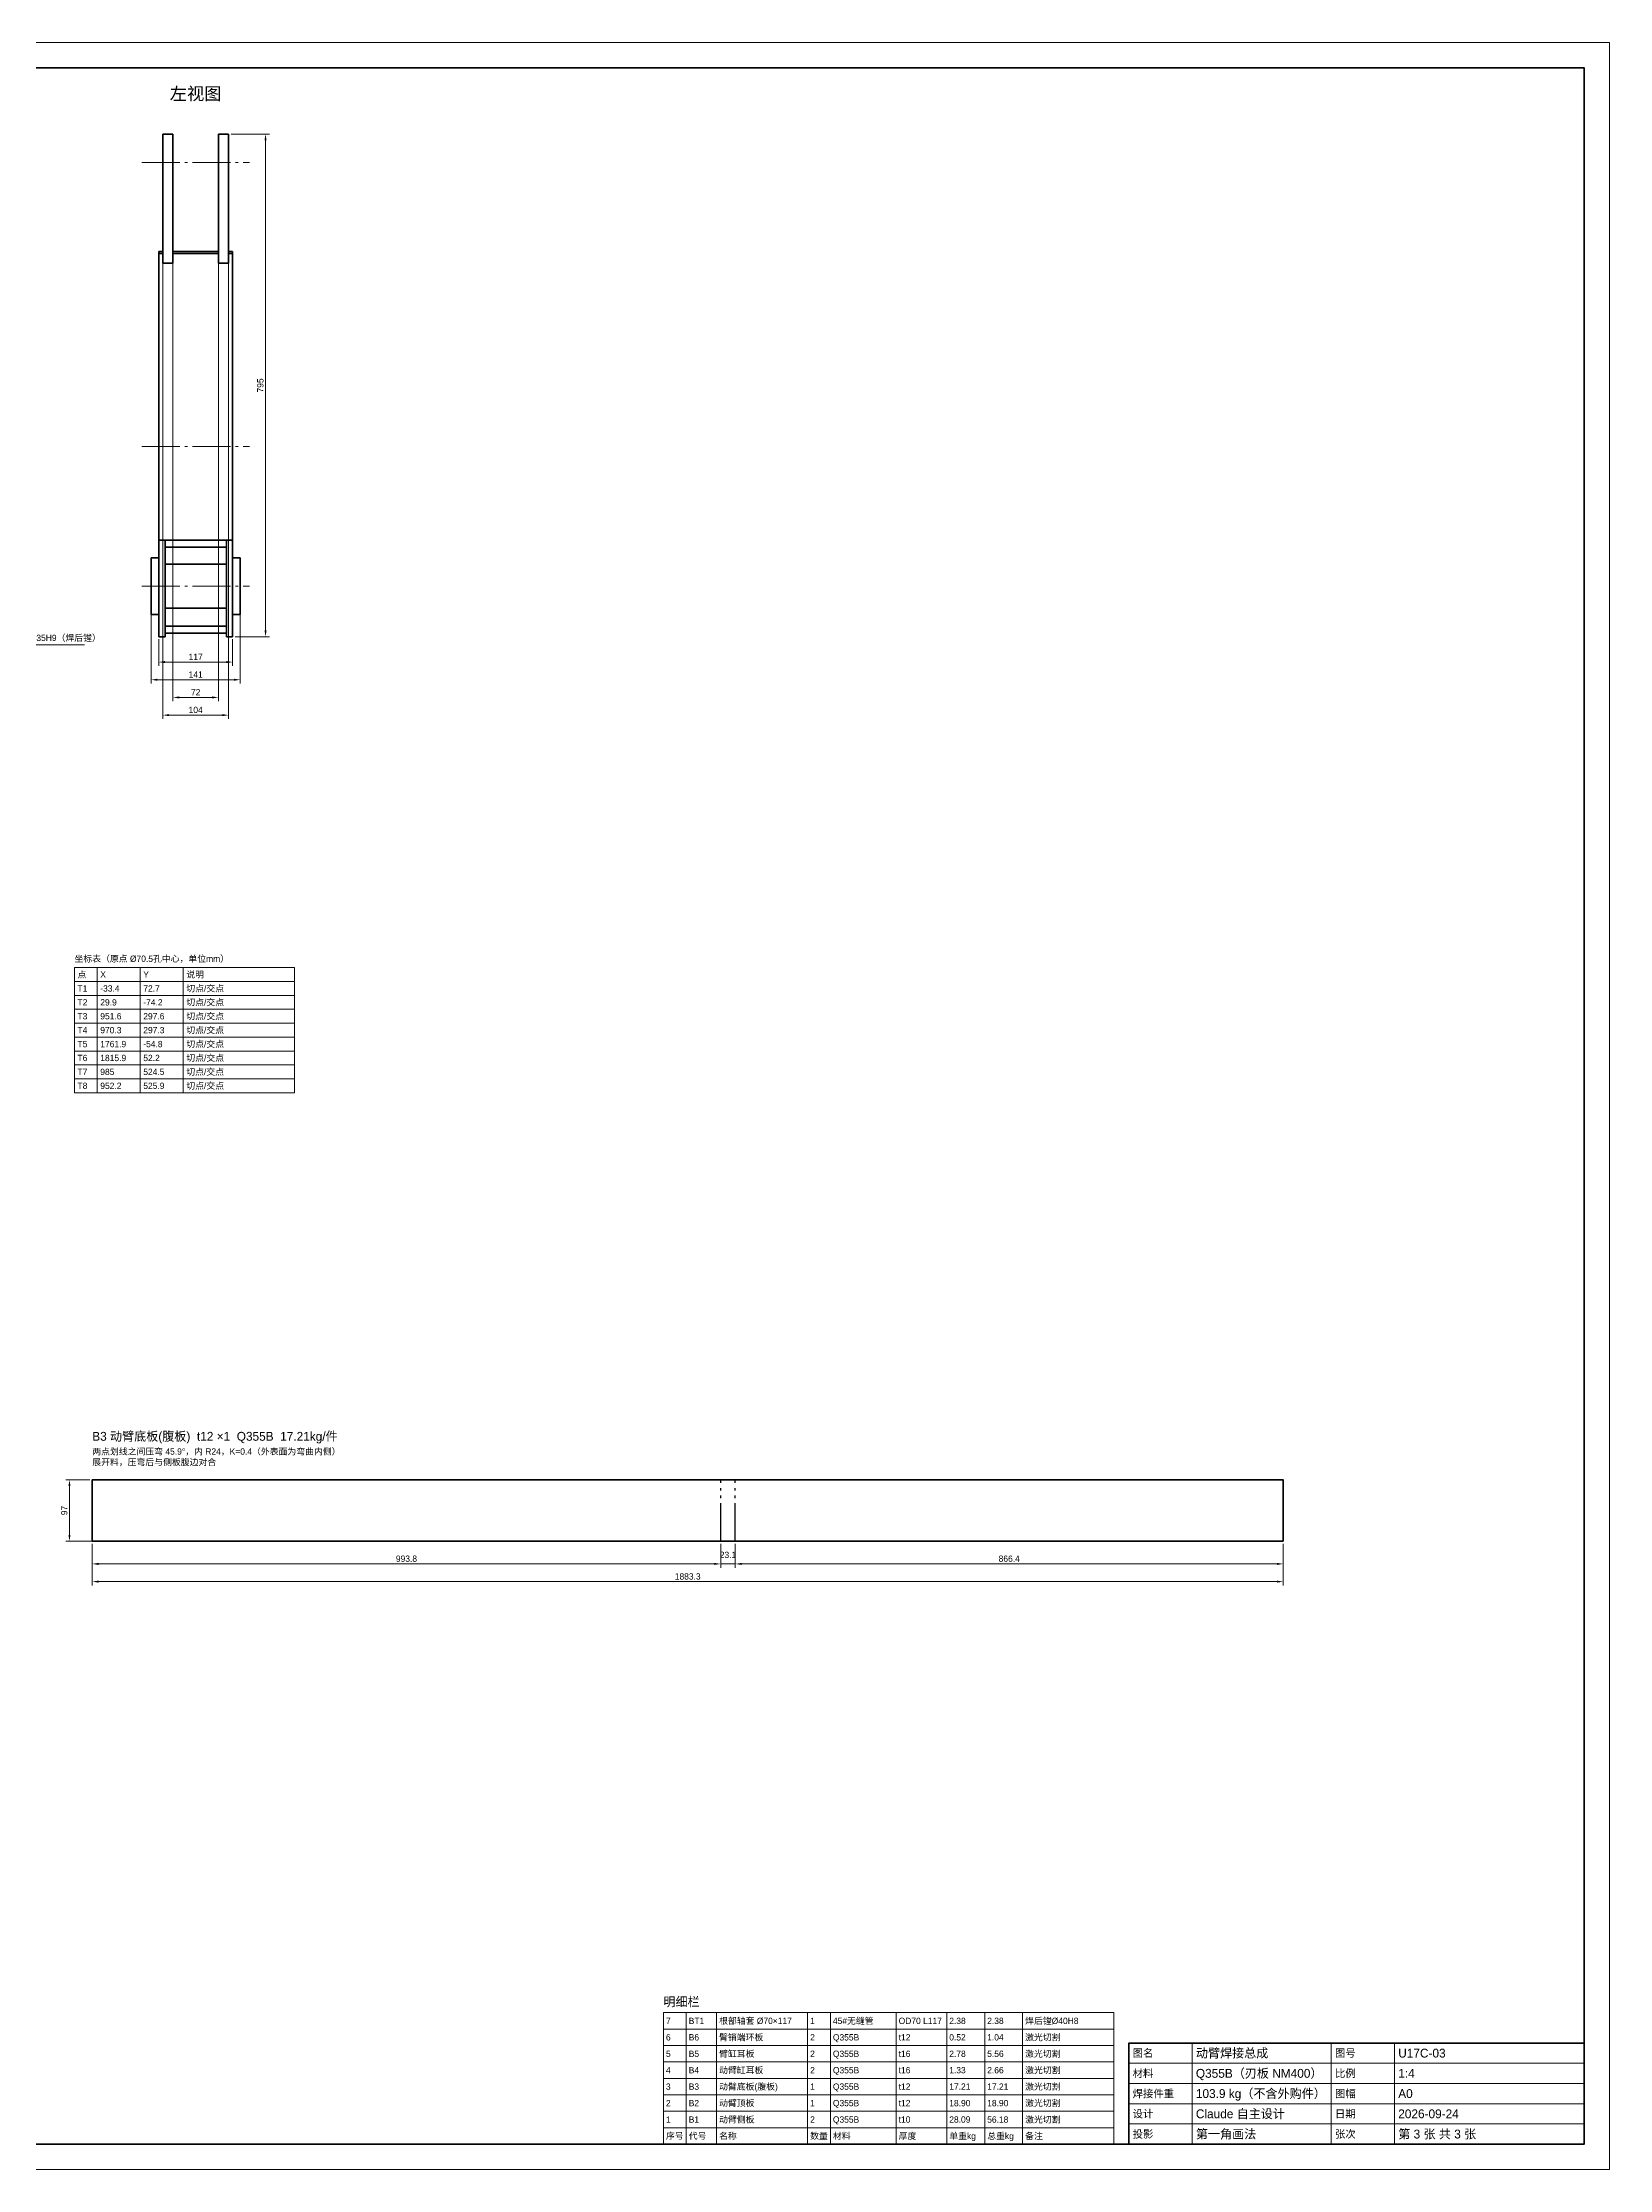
# Model space of a CAD drawing. Header units: millimetres. Extents: x 0 to 4756, y 0 to 3364.
# Drawn here: x 2278 to 4756, y 0 to 3364 of the extents above; entities that cross this region are included whole.
import ezdxf
from ezdxf.enums import TextEntityAlignment as Align

# ---------------------------------------------------------------- set-up
doc = ezdxf.new("R2010")
doc.units = ezdxf.units.MM
doc.header["$LTSCALE"] = 4
doc.linetypes.add('GB_CENTER', pattern=[20, 15, -2, 1, -2])
doc.linetypes.add('GB_PHANTOM', pattern=[23, 15, -2, 1, -2, 1, -2])
for name, color, linetype, lineweight in [('CENTER', 7, 'GB_CENTER', 18), ('DIM', 7, 'Continuous', 18), ('FRAME', 7, 'Continuous', 70), ('MARK', 7, 'GB_PHANTOM', 25), ('OUTLINE', 7, 'Continuous', 50), ('TEXT', 7, 'Continuous', 25), ('THIN', 7, 'Continuous', 18)]:
    doc.layers.add(name, color=color, linetype=linetype, lineweight=lineweight)
doc.styles.add('CJK', font='wqy-zenhei.ttc')
doc.dimstyles.new('GB', dxfattribs={"dimscale": 4, "dimtxt": 2.5, "dimasz": 2.5, "dimexe": 1.5, "dimexo": 1, "dimgap": 0.8, "dimtad": 1, "dimdec": 1, "dimdsep": 46, "dimtxsty": 'CJK', "dimcen": 2.5, "dimazin": 3, "dimtfac": 1, "dimtmove": 0, "dimatfit": 3, "dimlwd": 18, "dimlwe": 18})

msp = doc.modelspace()

# ---------------------------------------------------------------- linework, layer by layer
at = {"layer": 'CENTER'}
for p, q in [((2435.31, 3174.17), (2605.31, 3174.17)), ((2435.31, 2725.17), (2605.31, 2725.17)), ((2435.31, 2504.17), (2605.31, 2504.17)), ((2435.31, 2504.17), (2605.31, 2504.17))]:
    msp.add_line(p, q, dxfattribs=at)
at = {"layer": 'DIM'}
msp.add_lwpolyline([(2112.47, 2472.35), (2181.65, 2411.17), (2344.65, 2411.17)], dxfattribs=at)
at = {"layer": 'FRAME'}
for points in [[(100, 40), (4716, 40), (4716, 3324), (100, 3324)], [(3996, 40), (4716, 40), (4716, 200), (3996, 200)]]:
    msp.add_lwpolyline(points, close=True, dxfattribs=at)
at = {"layer": 'MARK'}
for p, q in [((3350.55, 993.74), (3350.55, 1090.74)), ((3373.65, 993.74), (3373.65, 1090.74))]:
    msp.add_line(p, q, dxfattribs=at)
at = {"layer": 'OUTLINE'}
for points in [[(2468.31, 3219.17), (2468.31, 3183.58)], [(2484.31, 3219.17), (2468.31, 3219.17)], [(2484.31, 3219.17), (2484.31, 3183.58)], [(2556.31, 3219.17), (2556.31, 3183.58)], [(2572.31, 3219.17), (2556.31, 3219.17)], [(2572.31, 3219.17), (2572.31, 3183.58)], [(2468.31, 3183.58), (2468.31, 3015.29)], [(2484.31, 3183.58), (2484.31, 3015.29)], [(2556.31, 3183.58), (2556.31, 3015.29)], [(2572.31, 3183.58), (2572.31, 3015.29)], [(2461.81, 3033.4), (2461.81, 3030.11)], [(2468.31, 3033.4), (2461.81, 3033.4)], [(2461.81, 3030.11), (2461.81, 2576.85)], [(2468.31, 3030.11), (2461.81, 3030.11)], [(2556.31, 3033.4), (2484.31, 3033.4)], [(2556.31, 3030.11), (2484.31, 3030.11)], [(2578.81, 3033.4), (2572.31, 3033.4)], [(2578.81, 3030.11), (2572.31, 3030.11)], [(2578.81, 3033.4), (2578.81, 3030.11)], [(2578.81, 3030.11), (2578.81, 2576.85)], [(2468.31, 3015.29), (2484.31, 3015.29)], [(2556.31, 3015.29), (2572.31, 3015.29)], [(2461.81, 2576.85), (2471.81, 2576.85)], [(2461.81, 2576.85), (2461.81, 2424.17)], [(2471.81, 2576.85), (2471.81, 2424.17)], [(2471.81, 2576.85), (2568.81, 2576.85)], [(2471.81, 2565.95), (2568.81, 2565.95)], [(2568.81, 2576.85), (2578.81, 2576.85)], [(2568.81, 2576.85), (2568.81, 2424.17)], [(2578.81, 2576.85), (2578.81, 2424.17)], [(2449.81, 2549.17), (2449.81, 2459.17)], [(2461.81, 2549.17), (2449.81, 2549.17)], [(2568.81, 2539.17), (2471.81, 2539.17)], [(2590.81, 2549.17), (2578.81, 2549.17)], [(2590.81, 2549.17), (2590.81, 2459.17)], [(2461.81, 2459.17), (2449.81, 2459.17)], [(2568.81, 2469.17), (2471.81, 2469.17)], [(2590.81, 2459.17), (2578.81, 2459.17)], [(2471.81, 2424.17), (2461.81, 2424.17)], [(2471.81, 2441.1), (2568.81, 2441.1)], [(2471.81, 2429.97), (2568.81, 2429.97)], [(2578.81, 2424.17), (2568.81, 2424.17)]]:
    msp.add_lwpolyline(points, dxfattribs=at)
msp.add_lwpolyline([(2356.75, 993.74), (4240.01, 993.74), (4240.01, 1090.74), (2356.75, 1090.74)], close=True, dxfattribs=at)
at = {"layer": 'THIN'}
for p, q in [((2328.68, 1900.97), (2676.68, 1900.97)), ((2328.68, 1900.97), (2328.68, 1702.97)), ((2364.68, 1900.97), (2364.68, 1702.97)), ((2432.68, 1900.97), (2432.68, 1702.97)), ((2500.68, 1900.97), (2500.68, 1702.97)), ((2676.68, 1900.97), (2676.68, 1702.97)), ((2328.68, 1878.97), (2676.68, 1878.97)), ((2328.68, 1856.97), (2676.68, 1856.97)), ((2328.68, 1834.97), (2676.68, 1834.97)), ((2328.68, 1812.97), (2676.68, 1812.97)), ((2328.68, 1790.97), (2676.68, 1790.97)), ((2328.68, 1768.97), (2676.68, 1768.97)), ((2328.68, 1746.97), (2676.68, 1746.97)), ((2328.68, 1724.97), (2676.68, 1724.97)), ((2328.68, 1702.97), (2676.68, 1702.97)), ((3260, 248), (3972, 248)), ((3260, 248), (3260, 40)), ((3296, 248), (3296, 40)), ((3344, 248), (3344, 40)), ((3488, 248), (3488, 40)), ((3524, 248), (3524, 40)), ((3628, 248), (3628, 40)), ((3708, 248), (3708, 40)), ((3768, 248), (3768, 40)), ((3828, 248), (3828, 40)), ((3972, 248), (3972, 40)), ((3260, 222), (3972, 222)), ((3260, 196), (3972, 196)), ((3260, 170), (3972, 170)), ((3996, 200), (4716, 200)), ((3996, 200), (3996, 40)), ((4096, 200), (4096, 40)), ((4316, 200), (4316, 40)), ((4416, 200), (4416, 40)), ((4716, 200), (4716, 40)), ((3260, 144), (3972, 144)), ((3996, 168), (4716, 168)), ((3996, 136), (4716, 136)), ((3260, 118), (3972, 118)), ((3996, 104), (4716, 104)), ((3260, 92), (3972, 92)), ((3996, 72), (4716, 72)), ((3260, 66), (3972, 66)), ((3260, 40), (3972, 40))]:
    msp.add_line(p, q, dxfattribs=at)
msp.add_lwpolyline([(0, 0), (4756, 0), (4756, 3364), (0, 3364)], close=True, dxfattribs=at)

# ---------------------------------------------------------------- texts
at = {"layer": 'DIM', "style": 'CJK'}
msp.add_text('A 斗杆铰点 Ø35H9（焊后镗）', height=10, dxfattribs=at).set_placement((2185.65, 2414.37), align=Align.BOTTOM_LEFT)
at = {"layer": 'TEXT', "style": 'CJK'}
msp.add_text('左视图', height=20, dxfattribs=at).set_placement((2520.31, 3267.17), align=Align.BOTTOM_CENTER)
for s, height, p in [('坐标表（原点 Ø70.5孔中心，单位mm）', 10, (2328.68, 1906.97)), ('B3 动臂底板(腹板)  t12 ×1  Q355B  17.21kg/件', 14, (2356.75, 1148.34)), ('展开料，压弯后与侧板腹边对合', 10, (2356.75, 1110.74)), ('两点划线之间压弯 45.9°，内 R24，K=0.4（外表面为弯曲内侧）', 10, (2356.75, 1127.54)), ('明细栏', 14, (3260, 254))]:
    msp.add_text(s, height=height, dxfattribs=at).set_placement(p, align=Align.BOTTOM_LEFT)
for s, height, p in [('点', 10, (2333.48, 1889.97)), ('X', 10, (2369.48, 1889.97)), ('Y', 10, (2437.48, 1889.97)), ('说明', 10, (2505.48, 1889.97)), ('T1', 10, (2333.48, 1867.97)), ('T2', 10, (2333.48, 1845.97)), ('-33.4', 10, (2369.48, 1867.97)), ('29.9', 10, (2369.48, 1845.97)), ('-74.2', 10, (2437.48, 1845.97)), ('72.7', 10, (2437.48, 1867.97)), ('切点/交点', 10, (2505.48, 1867.97)), ('切点/交点', 10, (2505.48, 1845.97)), ('T3', 10, (2333.48, 1823.97)), ('951.6', 10, (2369.48, 1823.97)), ('297.6', 10, (2437.48, 1823.97)), ('切点/交点', 10, (2505.48, 1823.97)), ('T4', 10, (2333.48, 1801.97)), ('T5', 10, (2333.48, 1779.97)), ('970.3', 10, (2369.48, 1801.97)), ('1761.9', 10, (2369.48, 1779.97)), ('-54.8', 10, (2437.48, 1779.97)), ('297.3', 10, (2437.48, 1801.97)), ('切点/交点', 10, (2505.48, 1801.97)), ('切点/交点', 10, (2505.48, 1779.97)), ('T6', 10, (2333.48, 1757.97)), ('1815.9', 10, (2369.48, 1757.97)), ('52.2', 10, (2437.48, 1757.97)), ('切点/交点', 10, (2505.48, 1757.97)), ('T7', 10, (2333.48, 1735.97)), ('T8', 10, (2333.48, 1713.97)), ('985', 10, (2369.48, 1735.97)), ('952.2', 10, (2369.48, 1713.97)), ('524.5', 10, (2437.48, 1735.97)), ('525.9', 10, (2437.48, 1713.97)), ('切点/交点', 10, (2505.48, 1735.97)), ('切点/交点', 10, (2505.48, 1713.97)), ('7', 10, (3264, 235)), ('BT1', 10, (3300, 235)), ('根部轴套 Ø70×117', 10, (3348, 235)), ('1', 10, (3492, 235)), ('45#无缝管', 10, (3528, 235)), ('OD70 L117', 10, (3632, 235)), ('2.38', 10, (3712, 235)), ('2.38', 10, (3772, 235)), ('焊后镗Ø40H8', 10, (3832, 235)), ('6', 10, (3264, 209)), ('B6', 10, (3300, 209)), ('臂销端环板', 10, (3348, 209)), ('2', 10, (3492, 209)), ('Q355B', 10, (3528, 209)), ('t12', 10, (3632, 209)), ('0.52', 10, (3712, 209)), ('1.04', 10, (3772, 209)), ('激光切割', 10, (3832, 209)), ('5', 10, (3264, 183)), ('B5', 10, (3300, 183)), ('臂缸耳板', 10, (3348, 183)), ('2', 10, (3492, 183)), ('Q355B', 10, (3528, 183)), ('t16', 10, (3632, 183)), ('2.78', 10, (3712, 183)), ('5.56', 10, (3772, 183)), ('激光切割', 10, (3832, 183)), ('图名', 12, (4002, 184)), ('动臂焊接总成', 14, (4102, 184)), ('图号', 12, (4322, 184)), ('U17C-03', 14, (4422, 184)), ('4', 10, (3264, 157)), ('3', 10, (3264, 131)), ('B4', 10, (3300, 157)), ('B3', 10, (3300, 131)), ('动臂缸耳板', 10, (3348, 157)), ('动臂底板(腹板)', 10, (3348, 131)), ('2', 10, (3492, 157)), ('1', 10, (3492, 131)), ('Q355B', 10, (3528, 157)), ('Q355B', 10, (3528, 131)), ('t16', 10, (3632, 157)), ('t12', 10, (3632, 131)), ('1.33', 10, (3712, 157)), ('17.21', 10, (3712, 131)), ('2.66', 10, (3772, 157)), ('17.21', 10, (3772, 131)), ('激光切割', 10, (3832, 157)), ('激光切割', 10, (3832, 131)), ('材料', 12, (4002, 152)), ('Q355B（刃板 NM400）', 14, (4102, 152)), ('比例', 12, (4322, 152)), ('1:4', 14, (4422, 152)), ('2', 10, (3264, 105)), ('B2', 10, (3300, 105)), ('动臂顶板', 10, (3348, 105)), ('1', 10, (3492, 105)), ('Q355B', 10, (3528, 105)), ('t12', 10, (3632, 105)), ('18.90', 10, (3712, 105)), ('18.90', 10, (3772, 105)), ('激光切割', 10, (3832, 105)), ('焊接件重', 12, (4002, 120)), ('103.9 kg（不含外购件）', 14, (4102, 120)), ('图幅', 12, (4322, 120)), ('A0', 14, (4422, 120)), ('1', 10, (3264, 79)), ('B1', 10, (3300, 79)), ('动臂侧板', 10, (3348, 79)), ('2', 10, (3492, 79)), ('Q355B', 10, (3528, 79)), ('t10', 10, (3632, 79)), ('28.09', 10, (3712, 79)), ('56.18', 10, (3772, 79)), ('激光切割', 10, (3832, 79)), ('设计', 12, (4002, 88)), ('Claude 自主设计', 14, (4102, 88)), ('日期', 12, (4322, 88)), ('2026-09-24', 14, (4422, 88)), ('序号', 10, (3264, 53)), ('代号', 10, (3300, 53)), ('名称', 10, (3348, 53)), ('数量', 10, (3492, 53)), ('材料', 10, (3528, 53)), ('厚度', 10, (3632, 53)), ('单重kg', 10, (3712, 53)), ('总重kg', 10, (3772, 53)), ('备注', 10, (3832, 53)), ('投影', 12, (4002, 56)), ('第一角画法', 14, (4102, 56)), ('张次', 12, (4322, 56)), ('第 3 张 共 3 张', 14, (4422, 56))]:
    msp.add_text(s, height=height, dxfattribs=at).set_placement(p, align=Align.MIDDLE_LEFT)

# ---------------------------------------------------------------- dimensions: what is measured, and where the dimension line sits
at = {"layer": 'DIM'}
for base, p1, p2 in [((2630.81, 2424.17), (2578.81, 2424.17), (2572.31, 3219.17)), ((2320.75, 993.74), (3350.55, 993.74), (2356.75, 1090.74))]:
    msp.add_linear_dim(base=base, p1=p1, p2=p2, angle=90, dimstyle='GB', dxfattribs=at).render()
for base, p1, p2 in [((2468.31, 2300.17), (2468.31, 3174.17), (2572.31, 3174.17)), ((2484.31, 2328.17), (2484.31, 3174.17), (2556.31, 3174.17)), ((2449.81, 2356.17), (2449.81, 2504.17), (2590.81, 2504.17)), ((2461.81, 2384.17), (2461.81, 2424.17), (2578.81, 2424.17)), ((2356.75, 957.74), (2356.75, 993.74), (3350.55, 993.74)), ((2356.75, 929.74), (2356.75, 993.74), (4240.01, 993.74)), ((3350.55, 957.74), (3350.55, 993.74), (3373.65, 993.74)), ((3373.65, 957.74), (3373.65, 993.74), (4240.01, 993.74))]:
    msp.add_linear_dim(base=base, p1=p1, p2=p2, dimstyle='GB', dxfattribs=at).render()

doc.saveas('drawing.dxf')
